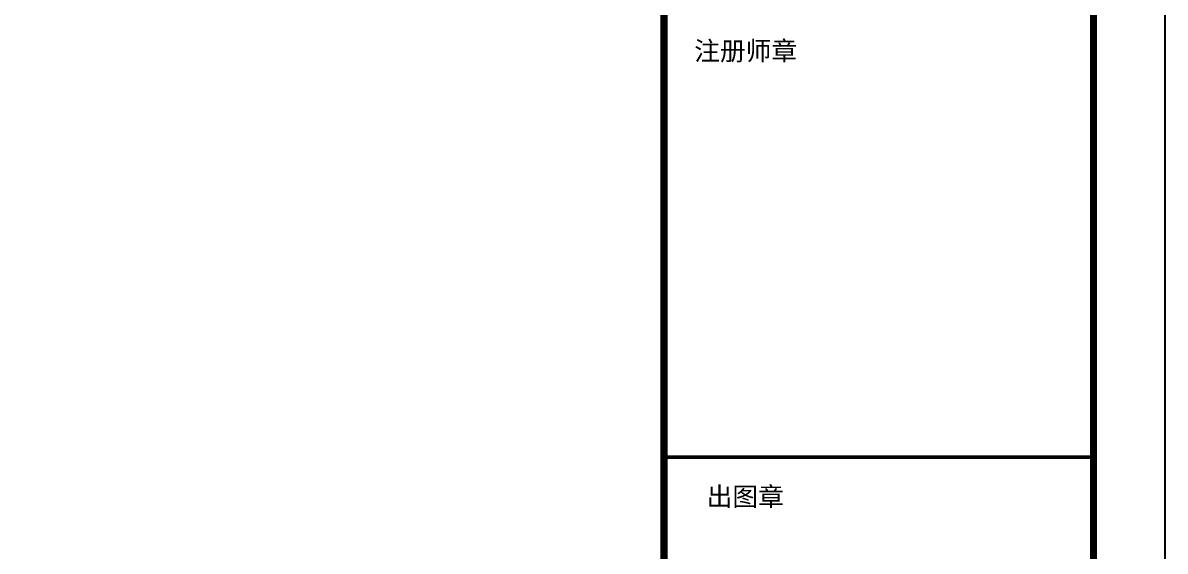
# Model space of a CAD drawing. Extents: x 1680110 to 2699828, y 269661 to 891349.
# Drawn here: x 2404892 to 2420818, y 702729 to 710097 of the extents above; entities that cross this region are included whole.
import ezdxf

# ---------------------------------------------------------------- set-up
doc = ezdxf.new("R2010")
doc.units = 0
doc.header["$LTSCALE"] = 1000
doc.header["$MEASUREMENT"] = 0
doc.layers.add('PUB_TITLE', color=4, linetype='Continuous')
doc.layers.add('图框', color=4, linetype='Continuous')
doc.styles.add('黑体', font='simhei.ttf')

# ---------------------------------------------------------------- blocks, each defined once
blk = doc.blocks.new('A$C31D40216')
at = {"layer": '图框', "color": 4, "const_width": 148}
blk.add_lwpolyline([(74, 60000), (74, 0)], dxfattribs=at)
at = {"layer": '图框', "color": 0, "const_width": 75}
blk.add_lwpolyline([(74, 22160), (9088, 22160)], dxfattribs=at)
at = {"layer": '图框', "color": 4, "style": '黑体'}
for s, p in [('注册师章', (707, 30463)), ('出图章', (967, 21139))]:
    blk.add_text(s, height=394.4, dxfattribs=at).set_placement(p)

msp = doc.modelspace()

# ---------------------------------------------------------------- linework, layer by layer
at = {"layer": 'PUB_TITLE'}
msp.add_lwpolyline([(2361418.2, 688265.8), (2420818.2, 688265.8), (2420818.2, 730265.8), (2361418.2, 730265.8)], close=True, dxfattribs=at)
at = {"layer": 'PUB_TITLE', "const_width": 100}
msp.add_lwpolyline([(2363918.2, 689265.8), (2419818.2, 689265.8), (2419818.2, 729265.8), (2363918.2, 729265.8)], close=True, dxfattribs=at)

# ---------------------------------------------------------------- block references
at = {"xscale": 0.6666666666666666, "yscale": 0.6666666666666666, "zscale": 0.6666666666666666}
msp.add_blockref('A$C31D40216', (2413781.5, 689265.8), dxfattribs=at)

doc.saveas('drawing.dxf')
